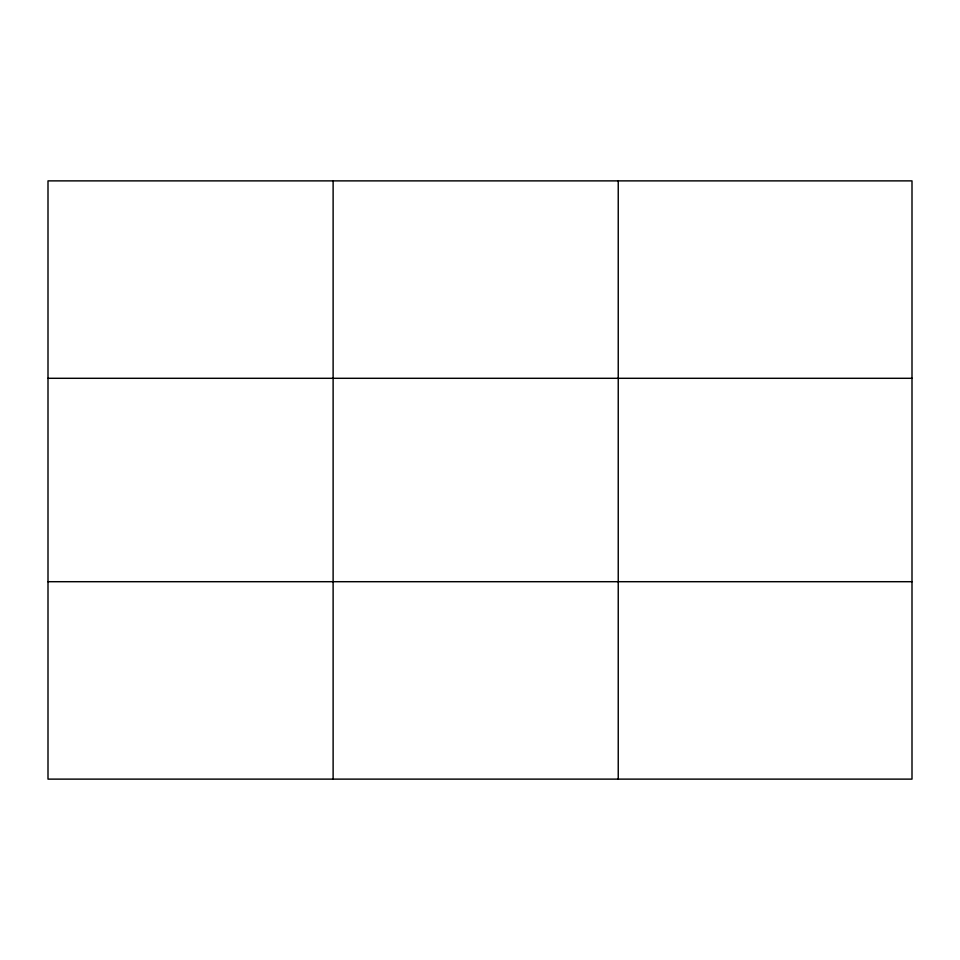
<?xml version="1.0" encoding="UTF-8"?>
<svg xmlns="http://www.w3.org/2000/svg" width="960" height="960" viewBox="0 0 960 960"><rect width="100%" height="100%" fill="white"/><g stroke="black" fill="none" stroke-linecap="round" stroke-linejoin="round"><path stroke-width="1.44" d="M333.12 779.124L333.12 180.876M618.24 779.124L618.24 180.876M912 378.3L912 180.876L48 180.876L48 779.124L912 779.124L912 378.3L48 378.3M48 581.7L912 581.7"/></g></svg>
